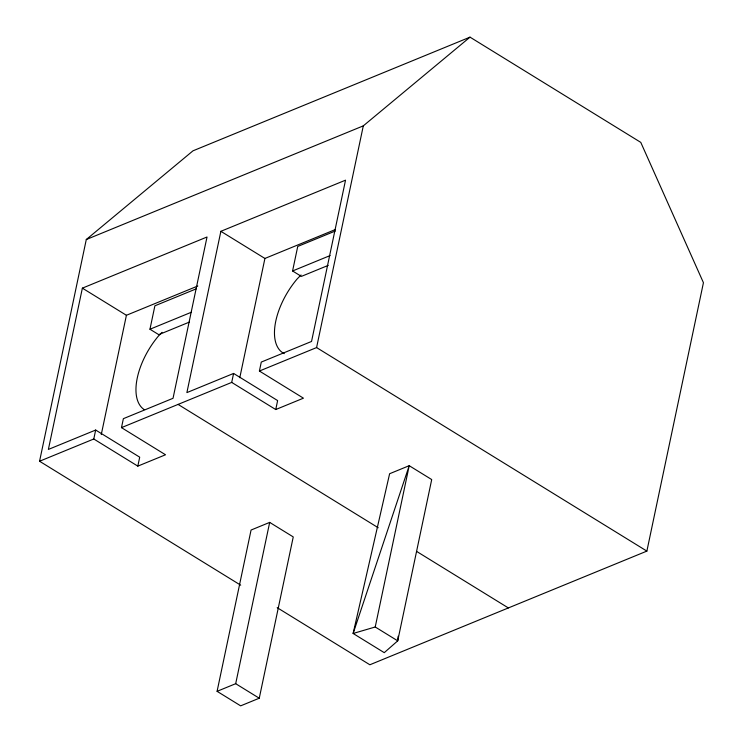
<?xml version="1.0" encoding="UTF-8"?>
<svg xmlns="http://www.w3.org/2000/svg" width="743" height="743" viewBox="0 0 743 743"><rect width="100%" height="100%" fill="white"/><g stroke="black" fill="none" stroke-linecap="round" stroke-linejoin="round"><path stroke-width="1.11" d="M398.155 636.24L397.719 640.847L384.261 652.66L353.12 633.473L389.62 473.728L409.207 465.694L431.711 479.56L397.719 640.847L375.224 626.99L353.12 633.473L409.207 465.694L375.224 626.99M240.704 585.187L39.565 461.245L86.29 239.534L192.994 150.82L470.013 37.15L640.772 142.377L703.435 282.711L646.874 551.102L369.865 664.771L277.185 607.663M137.817 466.13L165.522 454.772L121.481 427.634L123.375 418.671L173.035 398.294L207.028 236.998L82.371 288.145L48.379 449.441L95.671 430.039L139.712 457.177L137.817 466.13L93.785 438.992L39.565 461.245M93.785 438.992L95.671 430.039M101.271 434.553L126.412 315.283L197.796 285.999M189.446 322.063L158.761 334.656L149.956 329.233L154.888 305.81L196.328 288.804M275.737 409.542L303.441 398.174L259.4 371.036L261.285 362.073L311.54 341.455L345.532 180.168L220.875 231.314L186.883 392.61L233.59 373.441L277.631 400.579L275.737 409.542L231.705 382.404L121.481 427.634M231.705 382.404L233.59 373.441M239.785 377.713L264.917 258.453L335.232 229.596M328.202 265.39L301.379 276.396L292.575 270.972L297.739 246.444L335.288 231.036M217.086 691.324L251.069 530.038L269.681 522.394L293.253 536.92L259.261 698.216L240.648 705.85L217.086 691.324L235.689 683.69L259.261 698.216M235.689 683.69L269.681 522.394M259.4 371.036L316.583 347.575L363.299 125.864L470.013 37.15M162.039 332.335L158.166 336.347A54.768 27.993 -58.4 0 0 144.179 409.597M301.045 274.984L297.033 279.08A54.768 27.993 -58.4 0 0 284.244 353.649M86.29 239.534L363.299 125.864M149.956 329.233L191.397 312.227M292.575 270.972L330.124 255.564M220.875 231.314L264.917 258.453M316.583 347.575L646.874 551.102M82.371 288.145L126.412 315.283M178.069 404.406L378.224 527.744M416.674 551.436L508.37 607.941"/></g></svg>
